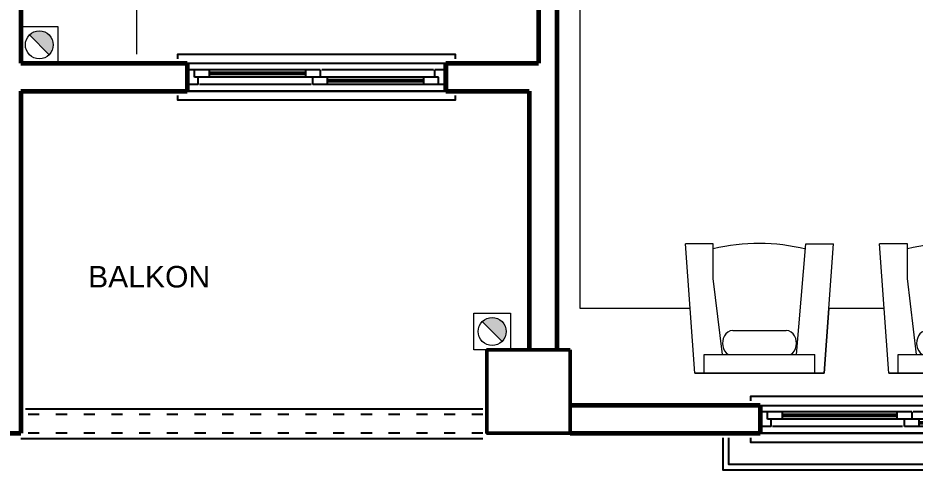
# Model space of a CAD drawing. Header units: millimetres. Extents: x 34 to 2015, y 36 to 1068.
# Drawn here: x 1031 to 1516.3, y 36.1 to 280.8 of the extents above; entities that cross this region are included whole.
import ezdxf

# ---------------------------------------------------------------- set-up
doc = ezdxf.new("R2010")
doc.units = ezdxf.units.MM
doc.linetypes.add('ACAD_ISO03W100', pattern=[30, 12, -18])
for name, color, linetype, lineweight in [('DUVAR', 7, 'Continuous', 60), ('KOLON50', 81, 'Continuous', 50), ('MERD_30', 31, 'Continuous', 25), ('PENCERE', 7, 'Continuous', 25), ('S-TEFRİŞ2', 251, 'Continuous', 0), ('TEF', 253, 'Continuous', 25), ('TOTAL', 253, 'Continuous', 35), ('WIN', 251, 'Continuous', 20)]:
    doc.layers.add(name, color=color, linetype=linetype, lineweight=lineweight)
doc.styles.add('Swiss_Light', font='Arial')

# ---------------------------------------------------------------- blocks, each defined once
blk = doc.blocks.new('a12')
at = {"layer": 'S-TEFRİŞ2'}
for p, q in [((1502.194456, 88.549189), (1497.194457, 158.549189)), ((1512.194457, 158.549189), (1497.194457, 158.549189)), ((1512.194457, 139.681755), (1512.194457, 158.549189)), ((1557.194456, 98.549189), (1562.194457, 158.549189)), ((1562.194457, 158.549189), (1577.194457, 158.549189)), ((1572.194456, 88.549189), (1577.194457, 158.549189)), ((1517.194456, 98.549189), (1512.194457, 139.681755)), ((1502.194456, 88.549189), (1499.694456, 123.549189)), ((1574.694456, 123.549189), (1572.194456, 88.549189)), ((1522.699716, 111.53049), (1551.689197, 111.53049)), ((1507.194456, 98.549189), (1567.194456, 98.549189)), ((1507.194456, 88.549189), (1507.194456, 98.549189)), ((1567.194456, 88.549189), (1567.194456, 98.549189)), ((1572.194456, 88.549189), (1502.194456, 88.549189)), ((1502.194456, 88.549189), (1572.194456, 88.549189))]:
    blk.add_line(p, q, dxfattribs=at)
for centre, radius, start, end in [((1536.856805, 56.417919), 102.318157, 75.662338, 103.947688), ((1525.250604, 104.816), 8.052176, 151.411145, 231.10294), ((1522.699716, 106.53049), 5, 90, 154.67647), ((1551.689197, 106.53049), 5, 25.323529, 90), ((1549.138309, 104.815999), 8.052176, 308.89706, 28.588854)]:
    blk.add_arc(centre, radius, start, end, dxfattribs=at)
blk = doc.blocks.new('a13')
at = {"layer": 'S-TEFRİŞ2'}
for p, q in [((1397.177965, 88.549189), (1392.177965, 158.549189)), ((1407.177965, 158.549189), (1392.177965, 158.549189)), ((1407.177965, 139.681756), (1407.177965, 158.549189)), ((1452.177965, 98.549189), (1457.177965, 158.549189)), ((1457.177965, 158.549189), (1472.177965, 158.549189)), ((1467.177965, 88.549189), (1472.177965, 158.549189)), ((1412.177965, 98.549189), (1407.177965, 139.681756)), ((1397.177965, 88.549189), (1394.677965, 123.549189)), ((1469.677965, 123.549189), (1467.177965, 88.549189)), ((1417.683224, 111.53049), (1446.672706, 111.53049)), ((1402.177965, 98.549189), (1462.177965, 98.549189)), ((1402.177965, 88.549189), (1402.177965, 98.549189)), ((1462.177965, 88.549189), (1462.177965, 98.549189)), ((1397.177965, 88.549189), (1467.177965, 88.549189)), ((1467.177965, 88.549189), (1397.177965, 88.549189))]:
    blk.add_line(p, q, dxfattribs=at)
for centre, radius, start, end in [((1431.840314, 56.417919), 102.318157, 75.662338, 103.947688), ((1420.234113, 104.816), 8.052176, 151.411145, 231.10294), ((1417.683224, 106.53049), 5, 90, 154.67647), ((1446.672706, 106.53049), 5, 25.323529, 90), ((1444.121817, 104.816), 8.052176, 308.89706, 28.588854)]:
    blk.add_arc(centre, radius, start, end, dxfattribs=at)
blk = doc.blocks.new('b69')
at = {"layer": 'MERD_30'}
blk.add_line((1432.550631, 56.053401), (1592.550631, 56.053401), dxfattribs=at)
at = {"layer": 'MERD_30', "ltscale": 0.5, "flags": 128}
for points in [[(1427.550631, 73.553401), (1427.550631, 76.053401), (1597.550631, 76.053401), (1597.550631, 73.553401)], [(1612.550631, 53.553401), (1612.550631, 36.053401), (1412.550631, 36.053401), (1412.550631, 53.553401)], [(1609.550631, 53.553401), (1609.550631, 39.053401), (1415.550631, 39.053401), (1415.550631, 53.553401)], [(1597.550631, 53.553401), (1597.550631, 51.053401), (1427.550631, 51.053401), (1427.550631, 53.553401)]]:
    blk.add_lwpolyline(points, dxfattribs=at)
at = {"layer": 'PENCERE', "color": 5}
for p, q in [((1432.550631, 71.053401), (1592.550631, 71.053401)), ((1592.550631, 56.053401), (1432.550631, 56.053401))]:
    blk.add_line(p, q, dxfattribs=at)
at = {"layer": 'PENCERE'}
for p, q in [((1514.550631, 67.553401), (1432.550631, 67.553401)), ((1436.550631, 63.553401), (1436.550631, 67.553401)), ((1438.550631, 63.553401), (1436.550631, 63.553401)), ((1586.550631, 63.553401), (1438.550631, 63.553401)), ((1438.550631, 59.553401), (1438.550631, 63.553401)), ((1444.550631, 63.553401), (1444.550631, 67.553401)), ((1506.550631, 66.053401), (1444.550631, 66.053401)), ((1506.550631, 65.053401), (1444.550631, 65.053401)), ((1506.550631, 67.553401), (1506.550631, 63.553401)), ((1510.550631, 59.553401), (1510.550631, 63.553401)), ((1514.550631, 67.553401), (1514.550631, 63.553401)), ((1585.818117, 67.553401), (1515.359188, 67.553401)), ((1518.550631, 59.553401), (1518.550631, 63.553401)), ((1580.550631, 59.553401), (1580.550631, 63.553401)), ((1592.550631, 67.553401), (1586.550631, 67.553401)), ((1586.550631, 63.553401), (1586.550631, 67.553401)), ((1588.550631, 63.553401), (1586.550631, 63.553401)), ((1588.550631, 59.553401), (1588.550631, 63.553401)), ((1438.550631, 59.553401), (1432.550631, 59.553401)), ((1509.603451, 59.553401), (1439.282995, 59.553401)), ((1588.550631, 59.553401), (1510.550631, 59.553401)), ((1580.550631, 62.053401), (1518.550631, 62.053401)), ((1580.550631, 61.053401), (1518.550631, 61.053401)), ((1592.550631, 59.553401), (1588.550631, 59.553401))]:
    blk.add_line(p, q, dxfattribs=at)
blk = doc.blocks.new('a20')
at = {"layer": 'MERD_30'}
blk.add_line((1122.550631, 241.211633), (1262.550631, 241.211633), dxfattribs=at)
at = {"layer": 'MERD_30', "ltscale": 0.5, "flags": 128}
for points in [[(1117.550631, 258.711633), (1117.550631, 261.211633), (1267.550631, 261.211633), (1267.550631, 258.711633)], [(1267.550631, 238.711633), (1267.550631, 236.211633), (1117.550631, 236.211633), (1117.550631, 238.711633)]]:
    blk.add_lwpolyline(points, dxfattribs=at)
at = {"layer": 'PENCERE', "color": 5}
for p, q in [((1122.550631, 256.211633), (1262.550631, 256.211633)), ((1262.550631, 241.211633), (1122.550631, 241.211633))]:
    blk.add_line(p, q, dxfattribs=at)
at = {"layer": 'PENCERE'}
for p, q in [((1194.550631, 252.711633), (1122.550631, 252.711633)), ((1126.550631, 248.711633), (1126.550631, 252.711633)), ((1134.550631, 248.711633), (1134.550631, 252.711633)), ((1186.550631, 252.711633), (1186.550631, 248.711633)), ((1194.550631, 252.711633), (1194.550631, 248.711633)), ((1255.818117, 252.711633), (1195.359188, 252.711633)), ((1262.550631, 252.711633), (1256.550631, 252.711633)), ((1256.550631, 248.711633), (1256.550631, 252.711633)), ((1128.550631, 248.711633), (1126.550631, 248.711633)), ((1256.550631, 248.711633), (1128.550631, 248.711633)), ((1128.550631, 244.711633), (1128.550631, 248.711633)), ((1186.550631, 251.211633), (1134.550631, 251.211633)), ((1186.550631, 250.211633), (1134.550631, 250.211633)), ((1190.550631, 244.711633), (1190.550631, 248.711633)), ((1198.550631, 244.711633), (1198.550631, 248.711633)), ((1250.550631, 244.711633), (1250.550631, 248.711633)), ((1258.550631, 248.711633), (1256.550631, 248.711633)), ((1258.550631, 244.711633), (1258.550631, 248.711633)), ((1128.550631, 244.711633), (1122.550631, 244.711633)), ((1189.603451, 244.711633), (1129.282995, 244.711633)), ((1258.550631, 244.711633), (1190.550631, 244.711633)), ((1250.550631, 247.211633), (1198.550631, 247.211633)), ((1250.550631, 246.211633), (1198.550631, 246.211633)), ((1262.550631, 244.711633), (1258.550631, 244.711633))]:
    blk.add_line(p, q, dxfattribs=at)
blk = doc.blocks.new('TYGBF')
at = {"layer": 'WIN', "linetype": 'Continuous'}
blk.add_hatch(color=256, dxfattribs=at).paths.add_polyline_path([(514168.71, -258077.44), (514179.39, -258088.11), (514180.16, -258087.21), (514180.78, -258086.2), (514181.23, -258085.11), (514181.51, -258083.96), (514181.6, -258082.77), (514181.51, -258081.59), (514181.23, -258080.44), (514180.78, -258079.35), (514180.16, -258078.34), (514179.39, -258077.44), (514178.49, -258076.67), (514177.48, -258076.05), (514176.38, -258075.59), (514175.23, -258075.32), (514174.05, -258075.22), (514172.87, -258075.32), (514171.72, -258075.59), (514170.62, -258076.05), (514169.61, -258076.67)])
blk.add_line((514179.39, -258088.11), (514168.71, -258077.44), dxfattribs=at)
at = {"layer": 'WIN', "linetype": 'Continuous', "flags": 128}
blk.add_lwpolyline([(514164.05, -258072.77), (514184.05, -258072.77), (514184.05, -258092.77), (514164.05, -258092.77)], close=True, dxfattribs=at)
at = {"layer": 'WIN', "linetype": 'Continuous', "ltscale": 5, "flags": 128}
blk.add_lwpolyline([(514164.05, -258075.27), (514164.05, -258075.27)], close=True, dxfattribs=at)
at = {"layer": 'WIN', "linetype": 'Continuous'}
blk.add_circle((514174.05, -258082.77), 7.55, dxfattribs=at)

msp = doc.modelspace()

# ---------------------------------------------------------------- linework, layer by layer
at = {"layer": 'DUVAR', "ltscale": 20}
for p, q in [((1032.550631, 641.211633), (1032.550631, 256.211633)), ((1312.550631, 516.21269), (1312.550631, 256.211633)), ((1322.550631, 516.212301), (1322.550631, 101.047608)), ((1032.550631, 256.211633), (1122.550631, 256.211633)), ((1122.550631, 256.211633), (1122.550631, 241.211632)), ((1122.550631, 256.211633), (1122.550631, 241.211633)), ((1122.550631, 256.211633), (1122.550631, 241.211633)), ((1262.550631, 256.211633), (1312.550631, 256.211633)), ((1262.550631, 241.211632), (1262.550631, 256.211633)), ((1262.550631, 256.211633), (1262.550631, 241.211633)), ((1262.550631, 256.211633), (1262.550631, 241.211633)), ((1032.550631, 241.211632), (1032.550631, 56.047608)), ((1032.550631, 241.211632), (1122.550631, 241.211632)), ((1122.550631, 241.211633), (1122.550631, 241.211633)), ((1122.550631, 241.211633), (1122.550631, 241.211633)), ((1122.550631, 241.211633), (1122.550631, 241.211633)), ((1262.550631, 241.211633), (1307.550631, 241.211633)), ((1307.550631, 241.211633), (1307.550631, 101.047608)), ((1432.550631, 71.047608), (1329.685762, 71.047609)), ((1432.550631, 71.053401), (1432.550631, 56.053401)), ((1432.550631, 71.047608), (1432.550631, 56.047608)), ((1432.550631, 71.047608), (1432.550631, 56.047608)), ((1007.550631, 56.047609), (1032.550631, 56.047608)), ((1329.685762, 56.047608), (1432.550631, 56.047608)), ((1432.550631, 56.053401), (1432.550631, 56.053401)), ((1432.550631, 56.053401), (1432.550631, 56.053401)), ((1432.550631, 56.053401), (1432.550631, 56.053401))]:
    msp.add_line(p, q, dxfattribs=at)
at = {"layer": 'KOLON50', "ltscale": 20, "flags": 128}
msp.add_lwpolyline([(1329.685762, 101.047608), (1329.685762, 56.047608), (1284.68582, 56.047608), (1284.68582, 101.047608), (1329.685762, 101.047608)], dxfattribs=at)
at = {"layer": 'MERD_30', "ltscale": 20}
for p, q in [((1282.550631, 69.047609), (1035.050631, 69.047609)), ((1282.550631, 53.047608), (1032.550631, 53.047609))]:
    msp.add_line(p, q, dxfattribs=at)
at = {"layer": 'S-TEFRİŞ2'}
for p, q in [((1095.133653, 565.211633), (1095.133653, 261.211633)), ((1335.080435, 123.54919), (1335.080436, 433.734975)), ((1394.677965, 123.549189), (1335.080435, 123.54919)), ((1499.694456, 123.549189), (1469.677965, 123.549189))]:
    msp.add_line(p, q, dxfattribs=at)
at = {"layer": 'TEF', "linetype": 'ACAD_ISO03W100', "ltscale": 0.5}
for p, q in [((1282.550631, 66.047609), (1032.550631, 66.047609)), ((1282.550631, 56.047608), (1032.550631, 56.047609))]:
    msp.add_line(p, q, dxfattribs=at)

# ---------------------------------------------------------------- block references
for name in ['a20', 'a13', 'a12', 'b69']:
    msp.add_blockref(name, (0, 0))
at = {"layer": 'TOTAL'}
for p in [(-513131.500293, 258348.985877), (-512886.500293, 258193.821853)]:
    msp.add_blockref('TYGBF', p, dxfattribs=at)

# ---------------------------------------------------------------- texts
at = {"layer": 'TOTAL', "linetype": 'Continuous', "ltscale": 50, "style": 'Swiss_Light'}
msp.add_text('BALKON', height=11.664006, dxfattribs=at).set_placement((1068.920748, 134.88412))

doc.saveas('drawing.dxf')
